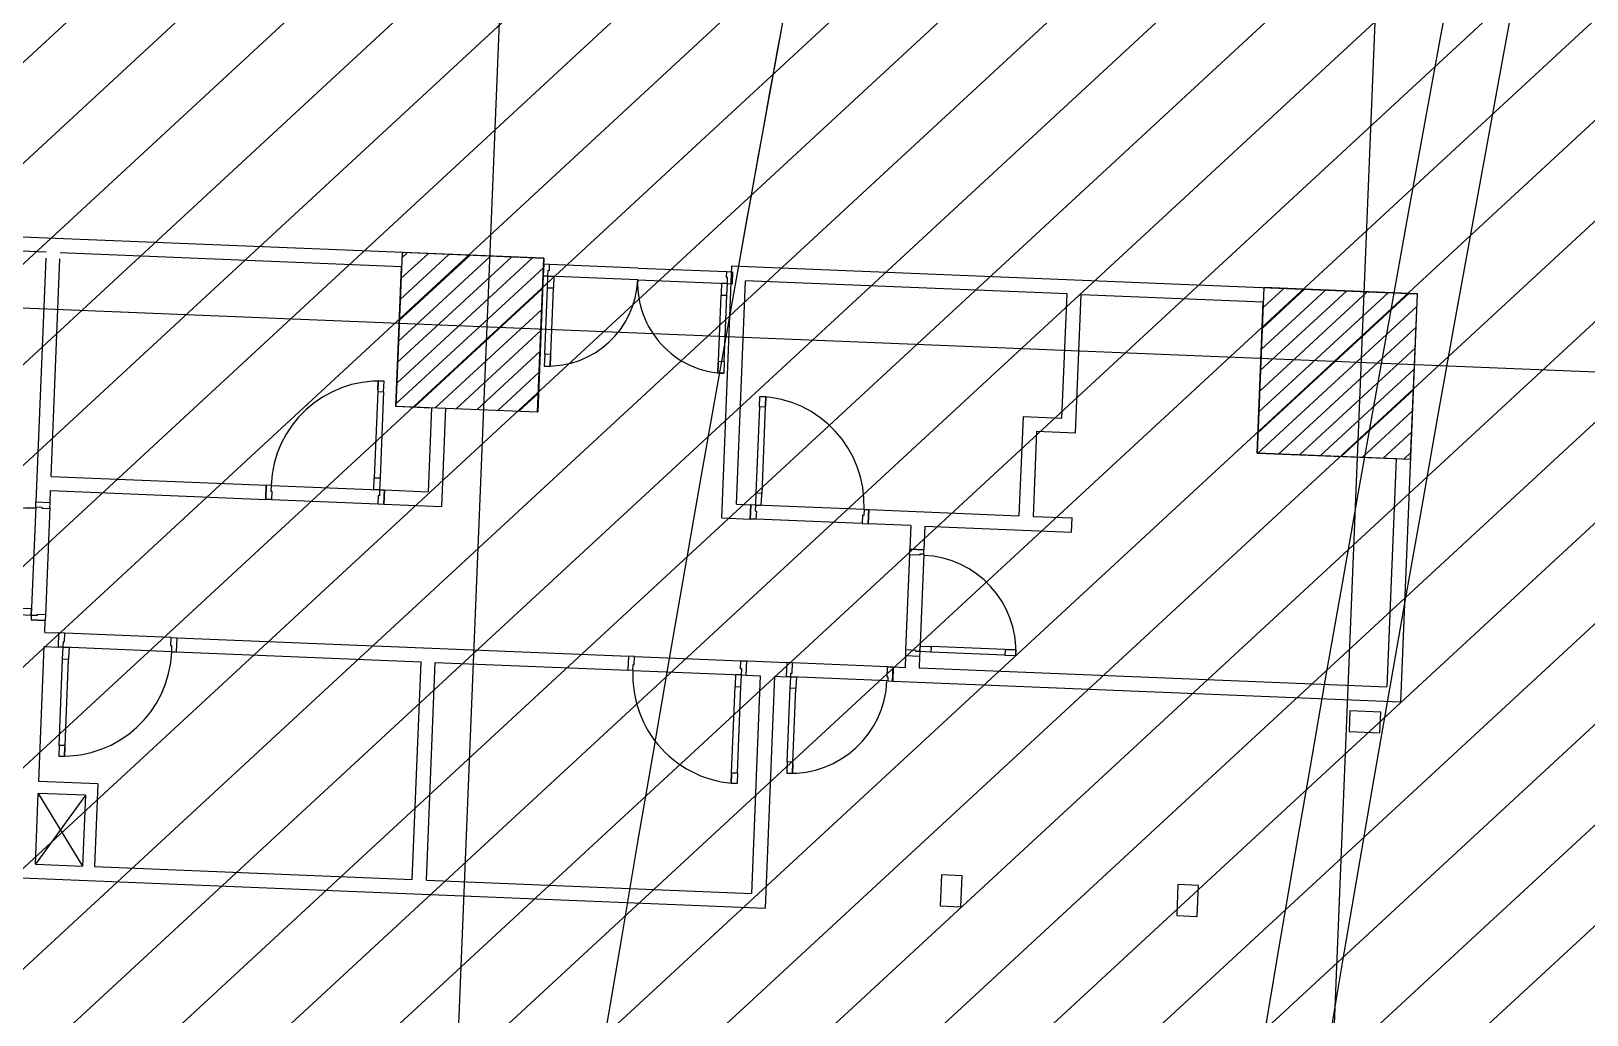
# Model space of a CAD drawing. Extents: x -678889171 to 586587, y -792238163 to 335485.
# Drawn here: x -678767444 to -678754277, y -791946020 to -791937701 of the extents above; entities that cross this region are included whole.
import ezdxf
from ezdxf.enums import TextEntityAlignment as Align

# ---------------------------------------------------------------- set-up
doc = ezdxf.new("R2010")
doc.units = 0
doc.header["$MEASUREMENT"] = 0
for name, color, linetype in [('A-FLOR-PATT', 252, 'Continuous'), ('A-SITE-PATT', 252, 'Continuous'), ('A-WALL', 252, 'Continuous')]:
    doc.layers.add(name, color=color, linetype=linetype)
doc.layers.add('BASEMENT3 LAYOUT$0$HATCH2', color=252, linetype='Continuous', lineweight=15)
doc.styles.add('Ground floor Towers$0$$Bas01-Rname$0$EN-SC', font='swissc.ttf')
doc.styles.add('Ground floor Towers$0$$Bas01-Rname$0$EN-SCL', font='swisscl.ttf')
doc.styles.add('Ground floor Towers$0$04-Ground Floor$0$V2-lower ground$0$LEVEL  FOR LICENSE LOWER GR$0$$LG- LEVEL$0$AR-SR', font='sarb.shx')

# ---------------------------------------------------------------- blocks, each defined once
blk = doc.blocks.new('A$C61C61320')
at = {"layer": 'BASEMENT3 LAYOUT$0$HATCH2'}
h = blk.add_hatch(dxfattribs=at)
h.set_pattern_fill('ANSI31', color=256, scale=5000, style=0)
h.set_pattern_definition([(45, (1320016.062358054, 343948.7931753235), (-441.9417382415922, 441.9417382415922), [])])
h.paths.add_polyline_path([(11086.00013759569, 20764.88754983409), (-87874.57371154218, 20764.88754983409), (-87874.57371154218, -14411.92520058152), (11086.00013759569, -14411.92520058152)])
blk = doc.blocks.new('GR')
at = {"layer": 'A-FLOR-PATT'}
for p, q in [((30505, 225220), (30505, 268485)), ((37905, 268485), (37905, 225220)), ((30961.30456203951, 245956.1905616907), (22656.11677852474, 245956.1905616908)), ((29759.03976388901, 245955.3815689366), (29759.03976388901, 244655.3815689366)), ((30959.03976388901, 245955.3815689366), (29759.03976388901, 245955.3815689366)), ((29759.03976388887, 245911.7939314341), (29802.62740139163, 245955.3815689369)), ((29759.03976388887, 245735.0172361375), (29979.40409668826, 245955.3815689369)), ((29759.03976388887, 245558.2405408408), (30156.18079198489, 245955.3815689369)), ((29759.03976388887, 245381.4638455442), (30332.95748728153, 245955.3815689369)), ((29759.03976388887, 245204.6871502476), (30509.73418257816, 245955.3815689369)), ((29759.03976388887, 245027.9104549509), (30686.5108778748, 245955.3815689369)), ((29759.03976388898, 244851.1337596542), (30863.28757317155, 245955.3815689368)), ((30959.03976388901, 244655.3815689366), (30959.03976388901, 245955.3815689366)), ((30961.30456203951, 245956.1905616907), (30961.30456203951, 244655.3815689366)), ((32553.89845379682, 245956.1904874266), (38356.47293008845, 245956.1879630102)), ((32553.8984537968, 243823.8828914938), (32553.89845379682, 245956.1904874266)), ((37059.20813193792, 245955.3718612036), (37059.20813193792, 244555.3718612036)), ((38359.20813193792, 245955.3718612036), (37059.20813193792, 245955.3718612036)), ((37059.20813193789, 245787.3410970243), (37227.23889611731, 245955.3718612037)), ((37059.20813193789, 245610.5644017277), (37404.01559141395, 245955.3718612037)), ((37059.20813193789, 245433.7877064311), (37580.79228671058, 245955.3718612037)), ((37059.20813193789, 245257.0110111344), (37757.56898200721, 245955.3718612037)), ((37059.20813193789, 245080.2343158377), (37934.34567730385, 245955.3718612037)), ((37059.20813193801, 244903.4576205412), (38111.12237260048, 245955.3718612037)), ((37059.20813193801, 244726.6809252446), (38287.89906789712, 245955.3718612037)), ((38356.47293008845, 245956.1879630102), (38356.47290833612, 242503.8808148744)), ((38359.20813193792, 244555.3718612036), (38359.20813193792, 245955.3718612036)), ((26748.71067028212, 245836.1905616907), (23112.13175850685, 245836.1905616908)), ((29756.30456203956, 245836.1905620302), (26868.71067028215, 245836.1905616907)), ((29756.30456203956, 245836.1905620302), (29756.30456203956, 244655.3815689366)), ((29759.03976388898, 244674.3570643576), (30960.57029065676, 245875.8875911254)), ((30961.30456203951, 245906.1981928044), (30961.30456203951, 245806.1981928045)), ((31011.30456203951, 245906.1981928044), (30961.30456203951, 245906.1981928044)), ((31001.30456203951, 245806.1981928045), (31001.30456203951, 245856.1981928045)), ((31001.30456203951, 245856.1981928045), (31011.30456203951, 245856.1981928045)), ((31011.30456203951, 245856.1981928045), (31011.30456203951, 245906.1981928044)), ((31761.30456203951, 245906.1981928044), (31011.30456203951, 245906.1981928044)), ((31761.30456203951, 245906.1981928044), (32511.30456203951, 245906.1981928044)), ((32511.30456203951, 245856.1981928045), (32511.30456203951, 245906.1981928044)), ((32511.30456203951, 245906.1981928044), (32561.30456203951, 245906.1981928044)), ((32521.30456203951, 245856.1981928045), (32511.30456203951, 245856.1981928045)), ((32521.30456203951, 245806.1981928045), (32521.30456203951, 245856.1981928045)), ((32561.30456203951, 245906.1981928044), (32561.30456203951, 245806.1981928045)), ((35396.49234555413, 245836.1905616907), (32673.89845379682, 245836.1905616907)), ((32673.8984537968, 243943.8828914939), (32673.89845379681, 245836.1905616908)), ((35396.49234555414, 244783.882891532), (35396.49234555412, 245836.1879586596)), ((35516.49234555413, 245836.1879586596), (37059.20813193789, 245836.1879586596)), ((35516.49234555414, 244663.882891532), (35516.49234555413, 245836.1879586596)), ((37059.20813193791, 244555.3718612036), (37059.20813193789, 245836.1879586596)), ((37064.67576319363, 244555.3718612036), (38359.20813193789, 245849.9042299478)), ((26748.71067028212, 245786.1910881026), (26748.71067028212, 243723.8802884624)), ((26868.71067028215, 243943.8828914939), (26868.71067028215, 245786.1910881026)), ((29916.84096376476, 244655.3815689367), (30960.57029065676, 245699.1108958288)), ((31001.30456203951, 245806.1981928045), (30961.30456203951, 245806.1981928045)), ((31001.30456203951, 245706.1981928045), (31001.30456203951, 245806.1981928045)), ((31001.30456203951, 245806.1981928045), (31051.30456203948, 245806.1981928045)), ((31761.30456203951, 245806.1981928045), (31001.30456203951, 245806.1981928045)), ((31051.30456203948, 245706.1981928045), (31001.30456203951, 245706.1981928045)), ((31001.30456203951, 245146.1981928045), (31001.30456203951, 245706.1981928045)), ((31051.30456203948, 245806.1981928045), (31051.30456203948, 245719.1981928045)), ((31051.30456203948, 245719.1981928045), (31051.30456203948, 245706.1981928045)), ((31051.30456203948, 245146.1981928045), (31051.30456203948, 245706.1981928045)), ((31761.30456203951, 245806.1981928045), (32521.30456203951, 245806.1981928045)), ((32521.30456203951, 245806.1981928045), (32471.30456203954, 245806.1981928045)), ((32471.30456203954, 245806.1981928045), (32471.30456203954, 245719.1981928045)), ((32471.30456203954, 245719.1981928045), (32471.30456203954, 245706.1981928045)), ((32471.30456203954, 245706.1981928045), (32521.30456203951, 245706.1981928045)), ((32471.30456203954, 245146.1981928045), (32471.30456203954, 245706.1981928045)), ((32521.30456203951, 245706.1981928045), (32521.30456203951, 245806.1981928045)), ((32521.30456203951, 245806.1981928045), (32561.30456203951, 245806.1981928045)), ((32521.30456203951, 245146.1981928045), (32521.30456203951, 245706.1981928045)), ((37241.45245849027, 244555.3718612036), (38359.20813193789, 245673.1275346512)), ((30093.61765906139, 244655.3815689367), (30960.57029065676, 245522.3342005321)), ((37418.2291537869, 244555.3718612036), (38359.20813193789, 245496.3508393546)), ((58315, 245355), (-5250, 245355)), ((30270.39435435802, 244655.3815689367), (30960.57029065676, 245345.5575052355)), ((37595.00584908354, 244555.3718612036), (38359.20813193789, 245319.5741440579)), ((30447.17104965466, 244655.3815689367), (30960.57029065676, 245168.7808099388)), ((31051.30456203948, 245146.1981928045), (31001.30456203951, 245146.1981928045)), ((31001.30456203951, 245146.1981928045), (31001.30456203951, 245046.1981928045)), ((31001.30456203951, 245046.1981928045), (31051.30456203948, 245046.1981928045)), ((31051.30456203948, 245046.1981928045), (31051.30456203948, 245146.1981928045)), ((31051.30456203948, 245046.1981928045), (31051.30456203948, 245133.1981928045)), ((31051.30456203948, 245133.1981928045), (31051.30456203948, 245046.1981928045)), ((32471.30456203954, 245146.1981928045), (32521.30456203951, 245146.1981928045)), ((32471.30456203954, 245046.1981928045), (32471.30456203954, 245146.1981928045)), ((32471.30456203954, 245046.1981928045), (32471.30456203954, 245133.1981928045)), ((32471.30456203954, 245133.1981928045), (32471.30456203954, 245046.1981928045)), ((32521.30456203951, 245046.1981928045), (32471.30456203954, 245046.1981928045)), ((32521.30456203951, 245146.1981928045), (32521.30456203951, 245046.1981928045)), ((37771.78254438017, 244555.3718612036), (38359.20813193789, 245142.7974487613)), ((30623.94774495129, 244655.3815689367), (30960.57029065676, 244992.0041146422)), ((37948.5592396768, 244555.3718612036), (38359.20813193789, 244966.0207534647)), ((29651.30456203951, 244863.8828914935), (29601.30456203954, 244863.8828914935)), ((29601.30456203954, 244863.8828914935), (29601.30456203954, 244786.8828914936)), ((29601.30456203954, 244786.8828914936), (29601.30456203954, 244863.8828914935)), ((29601.30456203954, 244863.8828914935), (29601.30456203954, 244773.8828914936)), ((29601.30456203954, 244773.8828914936), (29651.30456203951, 244773.8828914936)), ((29601.30456203954, 244773.8828914936), (29601.30456203954, 244043.8828914938)), ((29651.30456203951, 244773.8828914936), (29651.30456203951, 244863.8828914935)), ((29651.30456203951, 244773.8828914936), (29651.30456203951, 244043.8828914938)), ((30800.72444024793, 244655.3815689367), (30960.57029065688, 244815.2274193457)), ((32833.89845379675, 244773.8828914936), (32833.89845379675, 244863.8828914936)), ((32833.89845379675, 244863.8828914936), (32883.89845379672, 244863.8828914936)), ((32883.89845379672, 244773.8828914936), (32833.89845379675, 244773.8828914936)), ((32833.89845379675, 244773.8828914936), (32833.89845379675, 244043.8828914938)), ((32883.89845379672, 244863.8828914936), (32883.89845379672, 244786.8828914936)), ((32883.89845379672, 244786.8828914936), (32883.89845379672, 244863.8828914936)), ((32883.89845379672, 244863.8828914936), (32883.89845379672, 244773.8828914936)), ((32883.89845379672, 244773.8828914936), (32883.89845379672, 244043.8828914938)), ((35066.49234564292, 244783.882891532), (35066.49234564292, 243943.8828914939)), ((35066.49234564292, 244783.882891532), (35396.49234555414, 244783.882891532)), ((38125.33593497344, 244555.3718612036), (38359.20813193789, 244789.244058168)), ((29756.30456203956, 244655.3815689366), (30061.30456203946, 244655.3815689366)), ((29759.03976388901, 244655.3815689366), (30959.03976388901, 244655.3815689366)), ((30061.30456203946, 244655.3815689366), (30061.30456203946, 243943.8828914938)), ((30181.30456203946, 244655.3815689366), (30181.30456203946, 243823.8828914938)), ((30181.30456203946, 244655.3815689366), (30961.30456203951, 244655.3815689366)), ((35186.49234564292, 244663.882891532), (35186.49234564292, 243943.8828914939)), ((35186.49234564292, 244663.882891532), (35516.49234555414, 244663.882891532)), ((37059.20813193792, 244555.3718612036), (38359.20813193792, 244555.3718612036)), ((38236.47290833612, 244555.3718612036), (37059.20813193791, 244555.3718612036)), ((38236.47290833612, 244555.3718612036), (38236.47290833612, 242623.8808148744)), ((38302.11263027007, 244555.3718612036), (38359.20813193789, 244612.4673628714)), ((29601.30456203954, 244043.8828914938), (29651.30456203951, 244043.8828914938)), ((29601.30456203954, 244030.8828914938), (29601.30456203954, 244043.8828914938)), ((29601.30456203954, 243943.8828914938), (29601.30456203954, 244030.8828914938)), ((29651.30456203951, 244043.8828914938), (29651.30456203951, 243943.8828914938)), ((32883.89845379672, 244043.8828914938), (32833.89845379675, 244043.8828914938)), ((32833.89845379675, 244043.8828914938), (32833.89845379675, 243943.8828914938)), ((32883.89845379672, 244030.8828914938), (32883.89845379672, 244043.8828914938)), ((32883.89845379672, 243943.8828914938), (32883.89845379672, 244030.8828914938)), ((26868.71067028215, 243943.8828914938), (28691.30456203946, 243943.8828914939)), ((28691.30456203946, 243823.8828914938), (28691.30456203946, 243943.8828914939)), ((28731.30456203983, 243943.8828914938), (28691.30456203978, 243943.8828914938)), ((28691.30456203978, 243943.8828914938), (28691.30456203983, 243823.8828914938)), ((28731.30456203983, 243943.8828914938), (28731.30456203983, 243893.8828914938)), ((28731.30456203986, 243943.8828914938), (29651.30456203951, 243943.8828914938)), ((28731.30456203983, 243893.8828914938), (28741.3045620398, 243893.8828914938)), ((28741.3045620398, 243893.8828914938), (28741.30456203983, 243823.8828914938)), ((29651.30456203951, 243943.8828914938), (29601.30456203954, 243943.8828914938)), ((29641.30456203951, 243893.8828914938), (29641.30456203951, 243823.8828914938)), ((29651.30456203951, 243893.8828914938), (29641.30456203951, 243893.8828914938)), ((29651.30456203951, 243943.8828914938), (29651.30456203951, 243893.8828914938)), ((29651.30456203951, 243943.8828914938), (29691.30456203946, 243943.8828914938)), ((29691.30456203946, 243943.8828914938), (30061.30456203946, 243943.8828914938)), ((29691.30456203946, 243823.8828914938), (29691.30456203946, 243943.8828914938)), ((29691.30456203946, 243943.8828914938), (29691.30456203951, 243823.8828914938)), ((32673.8984537968, 243943.8828914939), (32793.8984537968, 243943.8828914938)), ((32793.8984537968, 243823.8828914938), (32793.8984537968, 243943.8828914938)), ((32833.89845379675, 243943.8828914938), (32793.8984537968, 243943.8828914938)), ((32793.8984537968, 243943.8828914938), (32793.89845379675, 243823.8828914938)), ((32833.89845379675, 243943.8828914938), (32833.89845379675, 243893.8828914938)), ((32833.89845379675, 243943.8828914938), (32883.89845379672, 243943.8828914938)), ((33753.8984537964, 243943.8828914938), (32833.89845379675, 243943.8828914938)), ((32833.89845379675, 243893.8828914938), (32843.89845379675, 243893.8828914938)), ((32843.89845379675, 243893.8828914938), (32843.89845379675, 243823.8828914938)), ((33753.89845379643, 243893.8828914938), (33743.89845379646, 243893.8828914938)), ((33743.89845379646, 243893.8828914938), (33743.89845379643, 243823.8828914938)), ((33753.89845379643, 243943.8828914938), (33753.89845379643, 243893.8828914938)), ((33753.89845379643, 243943.8828914938), (33793.89845379648, 243943.8828914938)), ((33793.89845379681, 243943.8828914938), (35066.49234564292, 243943.8828914939)), ((33793.89845379681, 243823.8828914938), (33793.89845379681, 243943.8828914938)), ((33793.89845379648, 243943.8828914938), (33793.89845379643, 243823.8828914938)), ((34274.20564407115, 243943.8828914938), (34274.2056484507, 243943.8129165008)), ((35186.49234564292, 243943.8828914939), (35516.49234555414, 243943.8828914939)), ((35516.49234555414, 243823.8828914938), (35516.49234555414, 243943.8828914939)), ((26748.71067028213, 243723.8802884625), (26868.71067028212, 243723.8802884625)), ((26748.71067028158, 243681.7750318421), (26748.71067028158, 243723.8802884624)), ((26748.71067028158, 243723.8802884624), (26868.71067028178, 243723.8802884625)), ((26868.71067028216, 243723.8828914938), (26868.71067028215, 243823.8828914938)), ((26868.71067028215, 243823.8828914938), (28691.30456203946, 243823.8828914938)), ((26868.71067028178, 243671.248717687), (26868.71067028178, 243723.8802884625)), ((28741.30456203983, 243823.8828914938), (28691.30456203983, 243823.8828914938)), ((28741.30456203983, 243823.8828914938), (29641.30456203951, 243823.8828914938)), ((29641.30456203951, 243823.8828914938), (29691.30456203951, 243823.8828914938)), ((29691.30456203946, 243823.8828914939), (30181.30456203946, 243823.8828914938)), ((32553.8984537968, 243823.8828914938), (32793.89845379679, 243823.8828914938)), ((32843.89845379675, 243823.8828914938), (32793.89845379675, 243823.8828914938)), ((33743.89845379643, 243823.8828914938), (32843.89845379675, 243823.8828914938)), ((33743.89845379643, 243823.8828914938), (33793.89845379643, 243823.8828914938)), ((34154.2131587109, 243823.8129165008), (33793.89845379681, 243823.8129165008)), ((34154.00460905171, 243823.8828914938), (34154.2131587109, 243823.8129165008)), ((34154.2131587109, 243823.8129165008), (34154.2256725347, 243623.8715262474)), ((34274.21315456637, 243823.8828914938), (35516.49234555414, 243823.8828914938)), ((34274.21315456637, 243823.8828914938), (34274.22567229968, 243623.8790367426)), ((26748.71067028158, 243681.7750318421), (26801.34224105699, 243681.7750318421)), ((26748.71067028158, 243681.7750318421), (26748.71067028158, 242765.9857003465)), ((26801.34224105699, 243681.7750318421), (26801.34224105699, 243671.248717687)), ((26801.34224105699, 243671.248717687), (26868.71067028178, 243671.248717687)), ((26868.71067028155, 243681.7751871055), (26868.71067028155, 242765.9858556099)), ((34154.40468536311, 243623.8789716579), (34274.40468536311, 243623.8789716579)), ((34154.56648433459, 243576.5541251367), (34154.58370635757, 243623.9225357039)), ((34154.58370635757, 243623.9225357039), (34274.58369842626, 243623.8789065721)), ((34274.40468536277, 243623.878971657), (34154.58370635757, 243623.9225357039)), ((34274.58369842626, 243623.8789065721), (34154.58370635757, 243623.9225357039)), ((34242.2015092494, 243585.9959465), (34242.19806484482, 243576.5222643864)), ((34274.56992080784, 243585.9841781185), (34242.2015092494, 243585.9959465)), ((34274.56992080784, 243585.9841781185), (34274.27025760768, 242761.7738342478)), ((34274.56992080784, 243585.9841781185), (34274.58369842626, 243623.8789065721)), ((34154.56648433459, 243576.5541251367), (34154.27370994358, 242771.2911454932)), ((34242.19806484482, 243576.5222643864), (34154.56648433459, 243576.5541251367)), ((26748.71067028158, 242818.617271122), (26657.13173713189, 242818.617271122)), ((26748.71067028158, 242765.9857003465), (26748.71067028158, 242818.617271122)), ((34274.27025760768, 242761.7738342478), (34274.28747963067, 242809.142244815)), ((34274.28747963067, 242809.142244815), (34356.70851401793, 242809.112278495)), ((34356.70851401793, 242809.112278495), (34369.02430076519, 242809.1078007689)), ((34369.02430076519, 242809.1078007689), (34369.0070787422, 242761.7393902018)), ((34994.28732025332, 242808.8804700654), (34369.02430076519, 242809.1078007689)), ((34994.28732025332, 242808.8804700654), (34994.27009823034, 242761.5120594982)), ((35089.02414138796, 242808.8460260193), (34994.28732025332, 242808.8804700654)), ((35089.02414138796, 242808.8460260193), (35006.60310700099, 242808.8759923393)), ((35006.60310700099, 242808.8759923393), (35089.02414138796, 242808.8460260193)), ((35089.00691936497, 242761.4776154521), (35089.02414138796, 242808.8460260193)), ((26643.44752873052, 242765.9857003465), (26748.71067028158, 242765.9857003465)), ((26748.71067028158, 242765.9857003465), (26801.34224105699, 242765.9857003465)), ((26748.71067028158, 242765.9857003465), (26748.71067028158, 242723.8804437259)), ((26868.71067028178, 242723.8804437259), (26748.71067028158, 242723.8804437259)), ((26748.71067028213, 242723.8802884625), (26868.71067028213, 242723.8802884625)), ((26801.34224105699, 242776.5120145018), (26868.71067028178, 242776.5120145018)), ((26801.34224105699, 242765.9857003465), (26801.34224105699, 242776.5120145018)), ((26868.71067028178, 242776.5120145018), (26868.71067028178, 242723.8804437259)), ((26868.71067028215, 242623.8828914938), (26868.71067028215, 242723.8828914939)), ((34154.07746692612, 242723.8791708795), (34274.07746692611, 242723.8791708795)), ((34154.27370994358, 242771.2911454932), (34154.25648792059, 242723.9227349255)), ((34154.25648792059, 242723.9227349255), (34274.25647998927, 242723.8791057938)), ((34241.90529045381, 242771.2592847429), (34154.27370994358, 242771.2911454932)), ((34155.69931115039, 242723.9222103502), (34155.77554235575, 242623.8104153139)), ((34241.90184604924, 242761.7856026293), (34241.90529045381, 242771.2592847429)), ((34274.27025760768, 242761.7738342478), (34241.90184604924, 242761.7856026293)), ((34274.07746692611, 242723.8791708795), (34274.07746692611, 242623.8103134695)), ((34274.27025760768, 242761.7738342478), (34274.25647998927, 242723.8791057938)), ((34369.0070787422, 242761.7393902018), (34274.27025760768, 242761.7738342478)), ((34994.27009823034, 242761.5120594982), (34369.0070787422, 242761.7393902018)), ((34994.27009823034, 242761.5120594982), (35089.00691936497, 242761.4776154521)), ((26868.71067028215, 242623.8828914938), (26988.71067028215, 242623.8828914938)), ((26988.71067028215, 242503.8828914939), (26988.71067028215, 242623.8828914938)), ((27038.7106702821, 242623.8828914939), (26988.7106702821, 242623.8828914939)), ((26988.71067028215, 242503.8828914939), (26988.7106702821, 242623.8828914939)), ((27028.7106702821, 242503.8828914939), (27028.7106702821, 242553.8828914939)), ((27028.7106702821, 242553.8828914939), (27038.7106702821, 242553.8828914939)), ((27038.7106702821, 242553.8828914939), (27038.7106702821, 242623.8828914939)), ((27938.71067028178, 242623.8828914939), (27038.7106702821, 242623.8828914939)), ((27938.71067028181, 242553.8828914939), (27938.71067028178, 242623.8828914939)), ((27938.71067028178, 242623.8828914939), (27988.71067028178, 242623.8828914939)), ((27948.71067028178, 242553.8828914939), (27938.71067028181, 242553.8828914939)), ((27948.71067028178, 242503.8828914939), (27948.71067028178, 242553.8828914939)), ((27988.71067028215, 242503.8828914939), (27988.71067028215, 242623.8828914938)), ((27988.71067028215, 242623.8828914938), (31814.22239798196, 242623.8802766648)), ((27988.71067028183, 242503.8828914939), (27988.71067028178, 242623.8828914939)), ((31814.22239798191, 242503.8802766648), (31814.22239798191, 242623.8802766648)), ((31864.22239798196, 242623.8802766648), (31814.22239798196, 242623.8802766648)), ((31814.22239798191, 242503.8802766648), (31814.22239798196, 242623.8802766648)), ((31854.22239798196, 242503.8802766648), (31854.22239798196, 242553.8802766648)), ((31854.22239798196, 242553.8802766648), (31864.22239798194, 242553.8802766648)), ((31864.22239798194, 242553.8802766648), (31864.22239798196, 242623.8802766648)), ((31864.22239798196, 242623.8802766648), (32764.22239798164, 242623.8802766648)), ((32764.22239798164, 242553.8802766648), (32764.22239798164, 242623.8802766648)), ((32764.22239798164, 242623.8802766648), (32814.22239798165, 242623.8802766648)), ((32774.22239798165, 242553.8802766648), (32764.22239798164, 242553.8802766648)), ((32774.22239798165, 242503.8802766648), (32774.22239798165, 242553.8802766648)), ((32814.22239798159, 242503.8802766648), (32814.22239798159, 242623.8802766648)), ((32814.22239798159, 242503.8802766648), (32814.22239798165, 242623.8802766648)), ((32820.14071122021, 242623.8076986405), (33154.22239798159, 242623.8083781607)), ((33154.22239798005, 242623.8083781614), (33154.17876884819, 242503.8083860927)), ((33154.22239798159, 242623.8083781607), (33154.22239798159, 242503.8802766647)), ((33201.59080854768, 242623.7911561384), (33154.22239798005, 242623.8083781614)), ((33192.07349730213, 242503.7946084743), (33192.08526568371, 242536.1630200328)), ((33192.08526568371, 242536.1630200328), (33201.5589477974, 242536.1595756282)), ((33201.5589477974, 242536.1595756282), (33201.59080854768, 242623.7911561384)), ((34006.8537881911, 242623.4983817474), (33201.59080854768, 242623.7911561384)), ((34006.82192744082, 242535.8668012372), (34006.8537881911, 242623.4983817474)), ((34016.29560955439, 242535.8633568326), (34006.82192744082, 242535.8668012372)), ((34006.8537881911, 242623.4983817474), (34054.22219875827, 242623.4811597244)), ((34016.28384117282, 242503.4949452741), (34016.29560955439, 242535.8633568326)), ((34054.22219875827, 242623.4811597244), (34054.17856962641, 242503.4811676557)), ((34054.17863471131, 242503.6601807192), (34054.22219875827, 242623.4811597244)), ((34054.17856962641, 242503.4811676557), (34054.22219875827, 242623.4811597244)), ((34055.77551351951, 242623.8102119144), (34155.77554235576, 242623.8104153139)), ((34055.77551351951, 242623.8102119144), (34055.86689000098, 242503.8086516593)), ((34274.07746692611, 242623.8143030785), (38236.47290833612, 242623.8802884625)), ((26868.71067028215, 241361.5720918538), (26868.71067028215, 242503.8828914939)), ((26868.71067028215, 242503.8828914938), (26988.71067028215, 242503.8828914939)), ((27028.7106702821, 242503.8828914939), (26988.71067028215, 242503.8828914939)), ((27028.7106702821, 242403.8828914939), (27028.7106702821, 242503.8828914939)), ((27028.7106702821, 242503.8828914939), (27078.71067028207, 242503.8828914939)), ((27948.71067028175, 242503.8828914939), (27028.7106702821, 242503.8828914939)), ((27078.71067028207, 242403.8828914939), (27028.7106702821, 242403.8828914939)), ((27028.7106702821, 241673.8828914941), (27028.7106702821, 242403.8828914939)), ((27078.71067028207, 242503.8828914939), (27078.71067028207, 242416.8828914939)), ((27078.71067028207, 242416.8828914939), (27078.71067028207, 242403.8828914939)), ((27078.71067028207, 241673.8828914941), (27078.71067028207, 242403.8828914939)), ((27948.71067028178, 242503.8828914939), (27988.71067028183, 242503.8828914939)), ((27988.71067028215, 242503.8828914939), (30061.30456203946, 242503.8802766648)), ((30061.30456203946, 240661.572080056), (30061.30456203946, 242503.8802766648)), ((30181.30456203946, 242503.8802766648), (31814.22239798196, 242503.8802766648)), ((30181.30456203946, 240661.572080056), (30181.30456203946, 242503.8802766648)), ((31854.22239798196, 242503.8802766648), (31814.22239798191, 242503.8802766648)), ((31854.22239798199, 242503.8802766648), (32774.22239798165, 242503.8802766648)), ((32774.22239798165, 242503.8802766648), (32724.22239798167, 242503.8802766648)), ((32724.22239798167, 242503.8802766648), (32724.22239798167, 242416.8802766648)), ((32724.22239798167, 242416.8802766648), (32724.22239798167, 242403.8802766648)), ((32724.22239798167, 242403.8802766648), (32774.22239798165, 242403.8802766648)), ((32724.22239798167, 241673.8802766651), (32724.22239798167, 242403.8802766648)), ((32774.22239798165, 242403.8802766648), (32774.22239798165, 242503.8802766648)), ((32774.22239798165, 242503.8802766648), (32814.22239798159, 242503.8802766648)), ((32774.22239798165, 241673.8802766651), (32774.22239798165, 242403.8802766648)), ((32814.22239798159, 242503.8802766648), (32934.22239798159, 242503.8802766648)), ((32934.22239798159, 242503.8802766648), (32934.22239798148, 240661.5720800559)), ((33054.22239798158, 242503.8802766647), (33154.22239798158, 242503.8802766647)), ((33054.22239798158, 242503.8802766647), (33054.22239798147, 240541.5714123426)), ((33192.07349730213, 242503.7946084743), (33154.17876884819, 242503.8083860927)), ((33191.81172255252, 241783.7947678517), (33192.03905325616, 242409.0577873398)), ((33192.03905325616, 242409.0577873398), (33192.07349730213, 242503.7946084743)), ((33239.40746382333, 242409.0405653168), (33192.03905325616, 242409.0577873398)), ((33192.07349730213, 242503.7946084743), (33239.4419078693, 242503.7773864513)), ((34016.28384117282, 242503.4949452741), (33192.07349730213, 242503.7946084743)), ((33239.18013311969, 241783.7775458287), (33239.40746382333, 242409.0405653168)), ((33239.41194154928, 242421.3563520641), (33239.40746382333, 242409.0405653168)), ((33239.4419078693, 242503.7773864513), (33239.41194154928, 242421.3563520641)), ((34016.28384117282, 242503.4949452741), (34054.17856962641, 242503.4811676557)), ((34055.86689000098, 242503.8086516593), (38356.47290833612, 242503.8801222748)), ((37931.58473528706, 242408.4785355005), (37931.58473537882, 242233.6544003609)), ((38193.56101518653, 242408.478535638), (37931.58473528706, 242408.4785355005)), ((38193.5610152783, 242233.6544004984), (38193.56101518653, 242408.478535638)), ((37931.58473537882, 242233.6544003609), (38193.5610152783, 242233.6544004984)), ((33191.81172255252, 241783.7947678517), (33191.77727850655, 241689.0579467171)), ((33239.18013311969, 241783.7775458287), (33191.81172255252, 241783.7947678517)), ((33239.14568907372, 241689.0407246941), (33239.18013311969, 241783.7775458287)), ((33239.14568907372, 241689.0407246941), (33239.17565539374, 241771.461759081)), ((33239.17565539374, 241771.461759081), (33239.14568907372, 241689.0407246941)), ((27078.71067028207, 241673.8828914941), (27028.7106702821, 241673.8828914941)), ((27028.7106702821, 241673.8828914941), (27028.7106702821, 241583.8828914942)), ((27078.71067028207, 241583.8828914942), (27078.71067028207, 241673.8828914941)), ((27078.71067028207, 241583.8828914942), (27078.71067028207, 241660.8828914941)), ((27078.71067028207, 241660.8828914941), (27078.71067028207, 241583.8828914942)), ((32724.22239798167, 241673.8802766651), (32774.22239798165, 241673.8802766651)), ((32724.22239798167, 241583.8802766651), (32724.22239798167, 241673.8802766651)), ((32724.22239798167, 241583.8802766651), (32724.22239798167, 241660.8802766651)), ((32724.22239798167, 241660.8802766651), (32724.22239798167, 241583.8802766651)), ((32774.22239798165, 241673.8802766651), (32774.22239798165, 241583.8802766651)), ((33191.77727850655, 241689.0579467171), (33239.14568907372, 241689.0407246941)), ((27028.7106702821, 241583.8828914942), (27078.71067028207, 241583.8828914942)), ((32774.22239798165, 241583.8802766651), (32724.22239798167, 241583.8802766651)), ((27368.71067028213, 241361.5720918538), (26868.71067028212, 241361.5720918538)), ((27368.71067028213, 241361.5720918538), (27368.71067028213, 240661.5720918537)), ((27268.71067028213, 241261.5720918538), (26868.71067028212, 241261.5720918538)), ((26868.71067028215, 240661.5746948851), (26868.71067028215, 241261.5720918538)), ((26868.71067028215, 241261.5720918538), (27268.71067028213, 240661.5720918537)), ((27268.71067028213, 241261.5720918538), (26868.71067028215, 240661.5720918537)), ((27268.71067028213, 241261.5720918538), (27268.71067028213, 240661.5720918537)), ((34708.3222264084, 240882.1359447501), (34533.49809126882, 240882.1359446584)), ((34533.49809126882, 240882.1359446584), (34533.49809140631, 240620.1596647589)), ((34708.32222654589, 240620.1596648507), (34708.3222264084, 240882.1359447501)), ((36712.13127516676, 240882.1359447501), (36537.30714002717, 240882.1359446584)), ((36537.30714002717, 240882.1359446584), (36537.30714016466, 240620.1596647589)), ((36712.13127530424, 240620.1596648507), (36712.13127516676, 240882.1359447501)), ((26868.71178988519, 240661.5737712583), (27268.71067028213, 240661.5736597294)), ((27368.71067028213, 240661.5736318472), (30061.30456203946, 240661.5728810908)), ((30181.30456203946, 240661.5728476321), (32934.22239798148, 240661.5720800559)), ((34533.49809140631, 240620.1596647589), (34708.32222654589, 240620.1596648507)), ((36537.30714016466, 240620.1596647589), (36712.13127530424, 240620.1596648507)), ((22656.11677852474, 240541.5649871523), (33054.22239798147, 240541.5714123426))]:
    blk.add_line(p, q, dxfattribs=at)
for centre, radius, start, end in [((687279.656740699, 163488.6097753342), 649022.5456272444, 169.8809308091749, 188.016783999427), ((632160.654919429, 163506.251165366), 605195.8226879981, 171.0737824436527, 190.1263033448895), ((632160.654919429, 163506.251165366), 605195.8226879981, 171.0737824434468, 172.1649978792716), ((632160.6549194276, 163506.2511653661), 599695.8226879967, 171.0616030214717, 190.2201678661017), ((632160.6549194327, 163506.2511653659), 599145.8226880017, 171.0631954506245, 190.2296506374575), ((31001.30456203951, 245806.1981928045), 759.9999999999956, 270, 0), ((32521.30456203951, 245806.1981928045), 759.9999999999955, 180, 270), ((29651.30456203951, 243943.8828914938), 919.9999999997044, 90, 180), ((32833.89845379675, 243943.8828914938), 919.9999999997044, 0, 90), ((26748.71067028158, 242765.9857003465), 905.2630173409412, 90, 180), ((34274.27025760768, 242761.7738342478), 814.7367156066385, 359.9791686229343, 89.97916862293309), ((27028.7106702821, 242503.8828914939), 919.9999999997044, 270, 0), ((32774.22239798165, 242503.8802766648), 919.9999999997044, 180, 270), ((33192.07349730213, 242503.7946084743), 814.736715606638, 269.9791686229331, 359.9791686229331)]:
    blk.add_arc(centre, radius, start, end, dxfattribs=at)
at = {"layer": 'A-FLOR-PATT', "style": 'Ground floor Towers$0$04-Ground Floor$0$V2-lower ground$0$LEVEL  FOR LICENSE LOWER GR$0$$LG- LEVEL$0$AR-SR', "flags": 12}
for tag, p in [('L', (30296.07288644527, 72859.53473235783)), ('P', (30237.50458115668, 72203.99769414036))]:
    blk.add_attdef(tag, text='', height=500, dxfattribs=at).set_placement(p, align=Align.RIGHT)
at = {"layer": 'A-FLOR-PATT'}
for tag, p, height, style in [('N', (85492.25876324323, 56633.4995742733), 250, 'Ground floor Towers$0$$Bas01-Rname$0$EN-SC'), ('N', (89389.48149106537, 56633.4995742733), 250, 'Ground floor Towers$0$$Bas01-Rname$0$EN-SC'), ('N', (94597.61363499537, 56633.4995742733), 250, 'Ground floor Towers$0$$Bas01-Rname$0$EN-SC'), ('AN', (85922.66280553787, 56313.08159666645), 200, 'Ground floor Towers$0$$Bas01-Rname$0$EN-SCL'), ('AN', (89819.88553336001, 56313.08159666645), 200, 'Ground floor Towers$0$$Bas01-Rname$0$EN-SCL'), ('AN', (95028.01767729002, 56313.08159666645), 200, 'Ground floor Towers$0$$Bas01-Rname$0$EN-SCL'), ('SN', (85299.47460008037, 56025.08594095582), 200, 'Ground floor Towers$0$$Bas01-Rname$0$EN-SCL'), ('SN', (89196.69732790251, 56025.08594095582), 200, 'Ground floor Towers$0$$Bas01-Rname$0$EN-SCL'), ('SN', (94404.82947183252, 56025.08594095582), 200, 'Ground floor Towers$0$$Bas01-Rname$0$EN-SCL'), ('F', (85927.04975899268, 56008.67972904726), 200, 'Ground floor Towers$0$$Bas01-Rname$0$EN-SCL'), ('F', (89824.27248681482, 56008.67972904726), 200, 'Ground floor Towers$0$$Bas01-Rname$0$EN-SCL'), ('F', (95032.40463074483, 56008.67972904726), 200, 'Ground floor Towers$0$$Bas01-Rname$0$EN-SCL')]:
    blk.add_attdef(tag, p, '', height=height, dxfattribs=dict(at, style=style))
at = {"layer": 'A-FLOR-PATT', "style": 'Ground floor Towers$0$$Bas01-Rname$0$EN-SCL', "width": 0.8}
for p in [(85305.16036184286, 56295.1433535593), (89202.383089665, 56295.1433535593), (94410.51523359501, 56295.1433535593)]:
    blk.add_attdef('FN', p, '', height=250, dxfattribs=at)

msp = doc.modelspace()

# ---------------------------------------------------------------- block references
at = {"layer": 'A-SITE-PATT', "rotation": 357.6731745000001}
msp.add_blockref('A$C61C61320', (-678706236.4347705, -791940527.995869, -212772), dxfattribs=at)

# ---------------------------------------------------------------- next in the draw order: block references
at = {"layer": 'A-WALL', "rotation": 357.6731745000001}
msp.add_blockref('GR', (-678804025.0995113, -792184118.4910543, -212772), dxfattribs=at)

doc.saveas('drawing.dxf')
